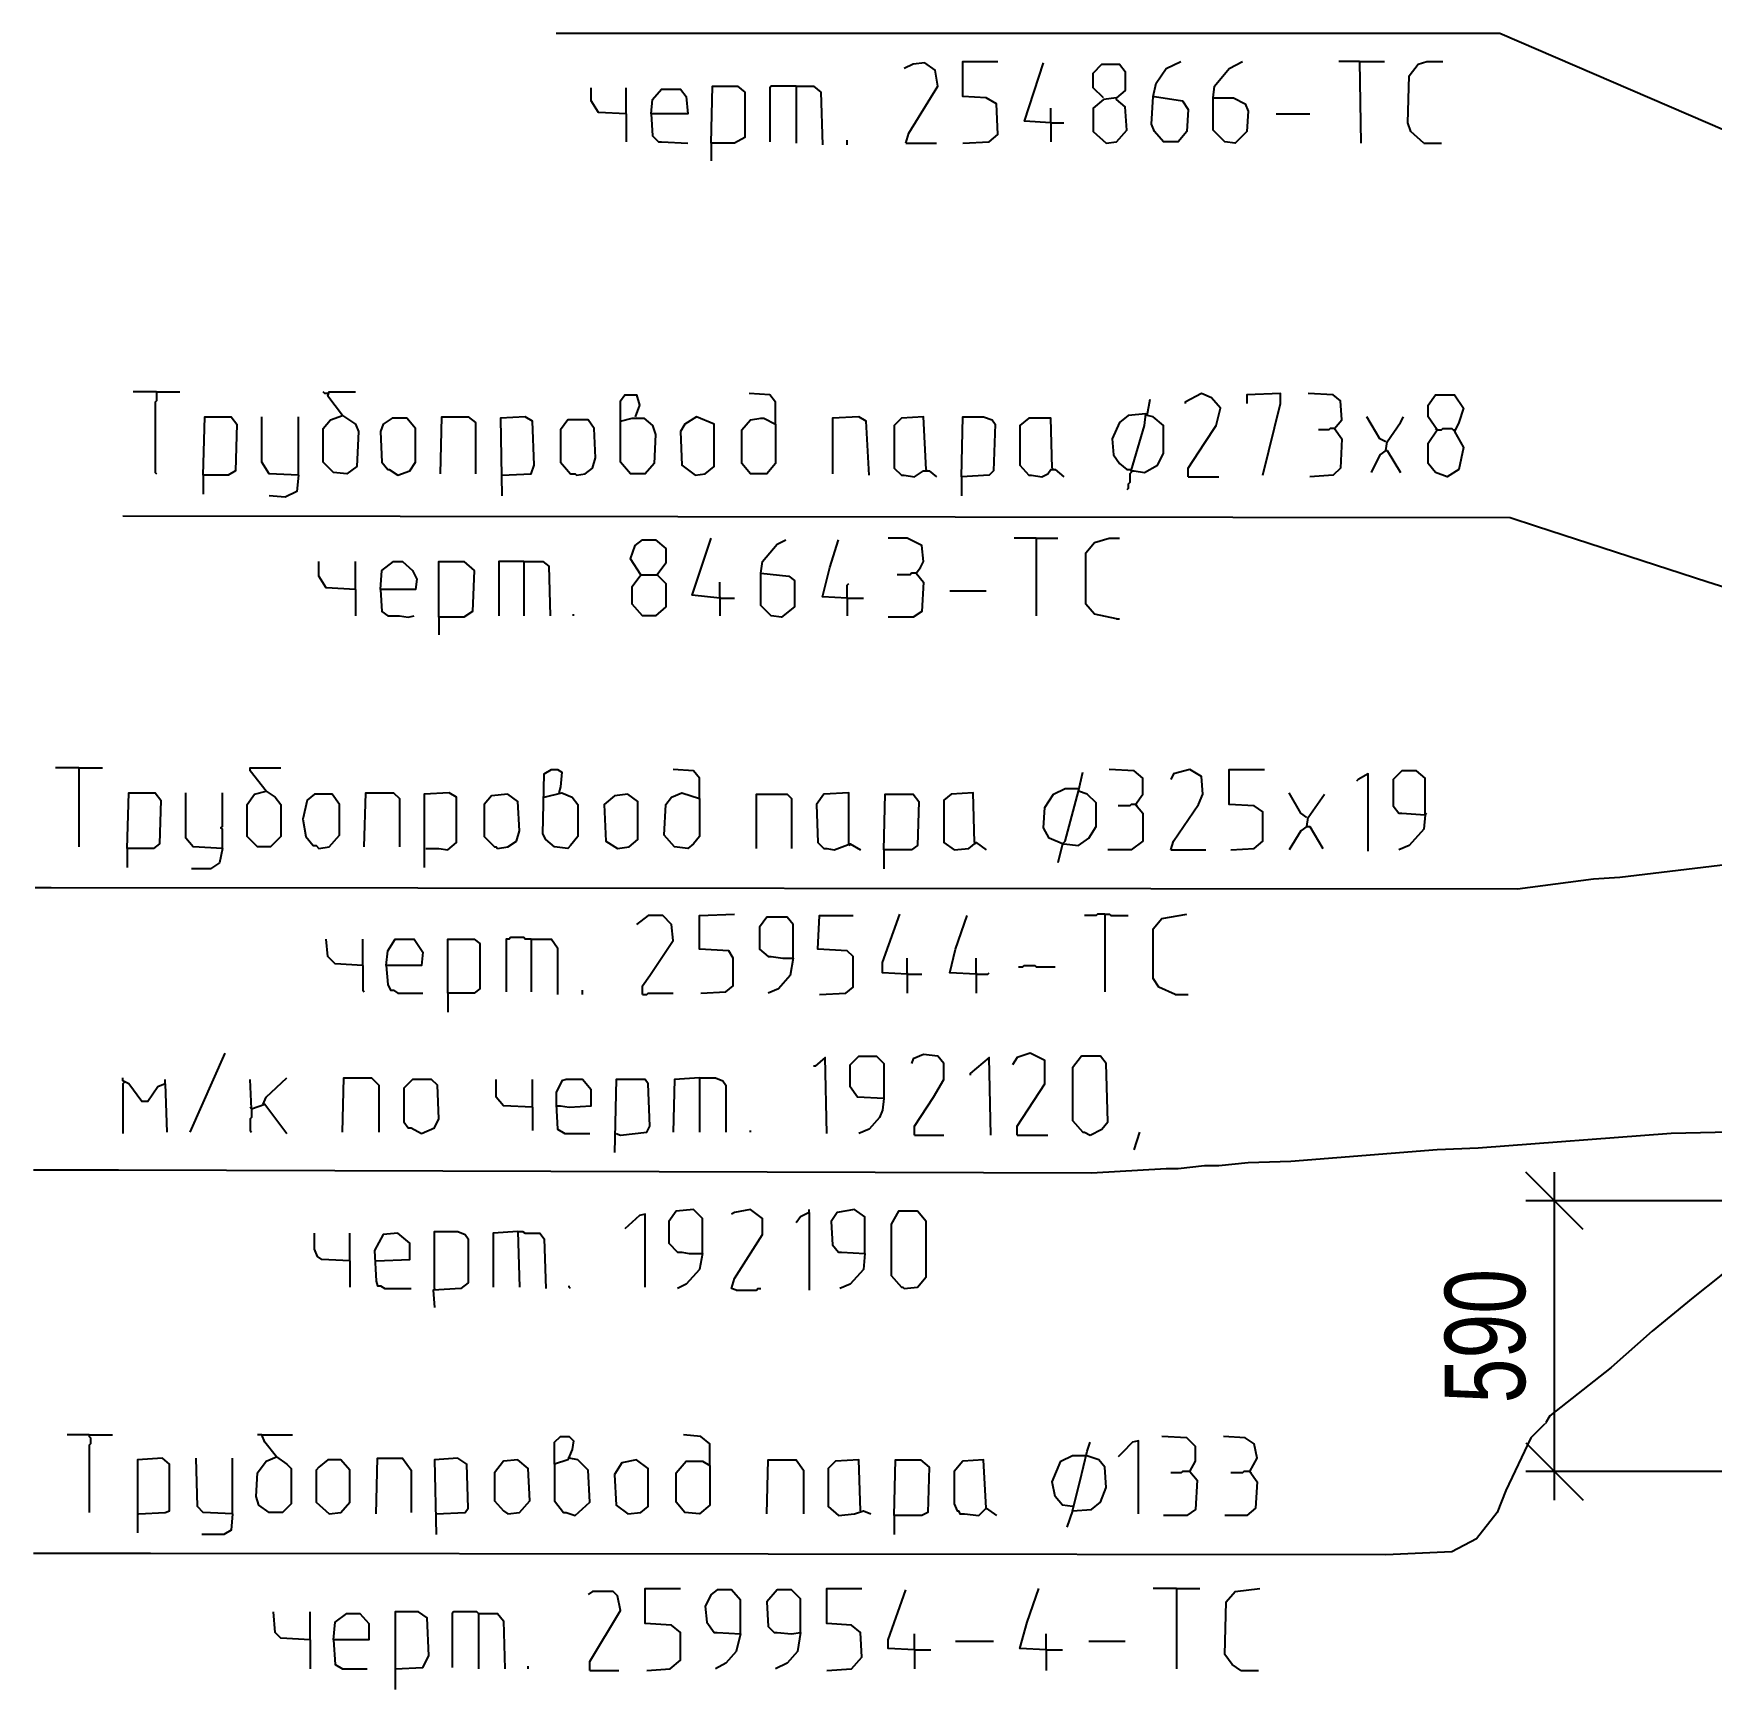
# Model space of a CAD drawing. Header units: inches. Extents: x -228863 to 215834, y 14270 to 189847.
# Drawn here: x 34607 to 38262, y 104132 to 107741 of the extents above; entities that cross this region are included whole.
import ezdxf

# ---------------------------------------------------------------- set-up
doc = ezdxf.new("R2010")
doc.units = ezdxf.units.IN
doc.header["$MEASUREMENT"] = 0
doc.layers.get('0').update_dxf_attribs({"linetype": 'CONTINUOUS', "lineweight": 20})
doc.layers.get('Defpoints').update_dxf_attribs({"linetype": 'CONTINUOUS'})
doc.layers.add('PFV', color=7, linetype='CONTINUOUS')
doc.layers.add('СПДС_РАЗМЕРЫ', color=7, linetype='CONTINUOUS', lineweight=25)
doc.styles.get("Standard").update_dxf_attribs({"font": 'txt', "width": 0.75})
doc.dimstyles.new('СПДС', dxfattribs={"dimtxt": 3.5, "dimasz": 2.5, "dimexe": 1.25, "dimexo": 0.65, "dimgap": 1.25, "dimtad": 1, "dimdec": 0, "dimtxsty": 'Standard', "dimblk": 'OBLIQUE', "dimblk1": 'OBLIQUE', "dimblk2": 'OBLIQUE', "dimcen": 2.5, "dimdle": 1.25, "dimclrt": 256, "dimadec": 0, "dimazin": 2, "dimtfac": 0.75, "dimtmove": 1, "dimatfit": 3, "dimfxl": 1, "dimtvp": 1, "dimtfill": 1, "dimtolj": 1, "dimarcsym": 1})

# ---------------------------------------------------------------- blocks, each defined once
blk = doc.blocks.new('_Oblique')
at = {"color": 0, "linetype": 'ByBlock', "lineweight": -2}
blk.add_line((-0.5, -0.5), (0.5, 0.5), dxfattribs=at)
blk = doc.blocks.new('*D207')
at = {"layer": 'Defpoints', "color": 0}
for p in [(37920.3, 105197.2), (38471.3, 105197.2), (39238.1, 104607.2)]:
    blk.add_point(p, dxfattribs=at)
at = {"layer": 'СПДС_РАЗМЕРЫ', "color": 0, "lineweight": -2}
for p, q in [((37920.3, 104544.7), (37920.3, 105259.7)), ((38438.8, 105197.2), (37857.8, 105197.2)), ((39205.6, 104607.2), (37857.8, 104607.2))]:
    blk.add_line(p, q, dxfattribs=at)
at = {"layer": 'СПДС_РАЗМЕРЫ', "color": 0, "lineweight": -2, "xscale": 125, "yscale": 125, "zscale": 125}
for p, rotation in [((37920.3, 105197.2), 90), ((37920.3, 104607.2), 270)]:
    blk.add_blockref('_Oblique', p, dxfattribs=dict(at, rotation=rotation))
at = {"layer": 'СПДС_РАЗМЕРЫ', "linetype": 'ByBlock', "ltscale": 50, "insert": (37770.3, 104902.2), "char_height": 175, "attachment_point": 5, "rotation": 90, "bg_fill": 3, "box_fill_scale": 1.25, "bg_fill_color": 256, "bg_fill_true_color": 13158600, "bg_fill_transparency": 0}
blk.add_mtext('\\A1;590', dxfattribs=at)

msp = doc.modelspace()

# ---------------------------------------------------------------- linework, layer by layer
at = {"layer": 'PFV', "color": 0}
for points in [[(39768.794, 106908.934, 0), (39743.289, 106912.124, 0), (38812.405, 107307.431, 0), (38496.798, 107441.326, 0), (37801.82, 107740.993, 0), (35745.586, 107740.993, 0)], [(36507.509, 107501.897, 0), (36513.885, 107524.212, 0), (36577.645, 107626.227, 0), (36571.27, 107661.293, 0), (36548.954, 107677.233, 0), (36523.449, 107674.048, 0), (36504.324, 107664.483, 0)], [(36631.84, 107501.897, 0), (36689.225, 107505.082, 0), (36708.35, 107521.022, 0), (36705.165, 107587.972, 0), (36682.85, 107600.722, 0), (36631.84, 107603.912, 0), (36631.84, 107680.423, 0), (36708.35, 107680.423, 0)], [(36823.116, 107546.527, 0), (36765.735, 107549.717, 0), (36807.176, 107677.233, 0)], [(37046.277, 107603.912, 0), (37052.652, 107632.603, 0), (37074.967, 107664.483, 0), (37106.847, 107680.423, 0)], [(37176.982, 107600.722, 0), (37180.168, 107626.227, 0), (37212.048, 107664.483, 0), (37240.742, 107680.423, 0)], [(37495.779, 107680.423, 0), (37451.144, 107680.423, 0)], [(37495.779, 107680.423, 0), (37549.974, 107680.423, 0)], [(37495.779, 107680.423, 0), (37498.964, 107501.897, 0)], [(37636.049, 107501.897, 0), (37607.355, 107527.397, 0), (37600.979, 107546.527, 0), (37604.169, 107648.543, 0), (37623.295, 107674.048, 0), (37642.424, 107680.423, 0), (37677.49, 107680.423, 0)], [(36937.886, 107600.722, 0), (36915.571, 107623.038, 0), (36915.571, 107654.918, 0), (36934.696, 107674.048, 0), (36972.952, 107674.048, 0), (36985.702, 107658.107, 0), (36985.702, 107616.662, 0), (36966.576, 107600.722, 0), (36937.886, 107597.533, 0), (36915.571, 107578.407, 0), (36915.571, 107527.397, 0), (36944.261, 107501.897, 0), (36966.576, 107505.082, 0), (36988.892, 107530.587, 0), (36985.702, 107581.593, 0), (36966.576, 107597.533, 0), (36966.576, 107600.722, 0)], [(35898.611, 107565.657, 0), (35838.036, 107568.842, 0), (35822.096, 107594.347, 0), (35822.096, 107623.038, 0)], [(35898.611, 107565.657, 0), (35898.611, 107623.038, 0)], [(35952.807, 107565.657, 0), (35955.992, 107597.533, 0), (35975.122, 107619.852, 0), (36016.562, 107619.852, 0), (36029.317, 107603.912, 0), (36032.502, 107565.657, 0), (35952.807, 107565.657, 0), (35955.992, 107517.837, 0), (35968.747, 107505.082, 0), (35975.122, 107505.082, 0), (36032.502, 107501.897, 0)], [(36083.512, 107501.897, 0), (36086.698, 107626.227, 0), (36140.893, 107626.227, 0), (36156.833, 107613.473, 0), (36156.833, 107514.647, 0), (36134.518, 107501.897, 0), (36083.512, 107501.897, 0), (36083.512, 107463.642, 0)], [(36268.413, 107626.227, 0), (36214.218, 107626.227, 0), (36211.028, 107623.038, 0), (36211.028, 107505.082, 0)], [(36268.413, 107626.227, 0), (36306.668, 107626.227, 0), (36322.608, 107613.473, 0), (36325.798, 107498.707, 0)], [(36268.413, 107626.227, 0), (36268.413, 107501.897, 0)], [(37046.277, 107603.912, 0), (37049.462, 107603.912, 0), (37110.032, 107594.347, 0), (37122.787, 107575.217, 0), (37119.597, 107527.397, 0), (37100.472, 107505.082, 0), (37068.592, 107505.082, 0), (37049.462, 107527.397, 0), (37043.087, 107543.337, 0), (37046.277, 107603.912, 0)], [(36823.116, 107546.527, 0), (36823.116, 107578.407, 0)], [(37176.982, 107600.722, 0), (37221.613, 107600.722, 0), (37247.118, 107587.972, 0), (37253.493, 107572.032, 0), (37250.303, 107527.397, 0), (37224.802, 107501.897, 0), (37202.487, 107505.082, 0), (37176.982, 107530.587, 0), (37176.982, 107600.722, 0)], [(35898.611, 107565.657, 0), (35898.611, 107505.082, 0)], [(36823.116, 107546.527, 0), (36851.811, 107546.527, 0)], [(36823.116, 107546.527, 0), (36823.116, 107505.082, 0)], [(37314.063, 107565.657, 0), (37387.388, 107565.657, 0)], [(36379.993, 107498.707, 0), (36379.993, 107508.272, 0)], [(36507.509, 107501.897, 0), (36574.455, 107501.897, 0)], [(37636.049, 107501.897, 0), (37674.305, 107501.897, 0)], [(34875.277, 106959.944, 0), (34824.267, 106959.944, 0)], [(34875.277, 106959.944, 0), (34875.277, 106940.814, 0), (34872.087, 106937.625, 0), (34872.087, 106784.604, 0), (34875.277, 106781.418, 0)], [(34875.277, 106959.944, 0), (34926.282, 106959.944, 0)], [(35280.144, 106908.934, 0), (35308.839, 106889.809, 0), (35315.214, 106873.869, 0), (35312.024, 106797.358, 0), (35289.709, 106781.418, 0), (35261.018, 106784.604, 0), (35238.703, 106806.919, 0), (35238.703, 106880.244, 0), (35254.643, 106899.369, 0), (35280.144, 106908.934, 0), (35248.264, 106950.379, 0), (35251.454, 106959.944, 0), (35308.839, 106959.944, 0)], [(35248.264, 106956.754, 0), (35241.889, 106956.754, 0), (35238.703, 106959.944, 0)], [(35885.857, 106896.184, 0), (35911.362, 106902.559, 0), (35936.867, 106902.559, 0), (35955.992, 106886.619, 0), (35962.367, 106867.494, 0), (35959.182, 106803.734, 0), (35940.052, 106781.418, 0), (35908.172, 106781.418, 0), (35885.857, 106806.919, 0), (35885.857, 106940.814, 0), (35895.422, 106953.565, 0), (35920.926, 106953.565, 0), (35927.302, 106931.25, 0), (35917.737, 106905.749, 0)], [(36223.783, 106889.809, 0), (36223.783, 106937.625, 0), (36211.028, 106953.565, 0), (36166.398, 106956.754, 0)], [(37122.787, 106775.039, 0), (37122.787, 106794.169, 0), (37157.852, 106848.364, 0), (37183.357, 106886.619, 0), (37192.922, 106924.874, 0), (37173.793, 106947.19, 0), (37151.477, 106956.754, 0), (37116.412, 106937.625, 0), (37116.412, 106934.439, 0)], [(37285.373, 106778.229, 0), (37323.628, 106934.439, 0), (37323.628, 106956.754, 0), (37250.303, 106953.565, 0), (37250.303, 106934.439, 0)], [(37441.583, 106880.244, 0), (37457.523, 106899.369, 0), (37454.334, 106940.814, 0), (37438.394, 106953.565, 0), (37384.198, 106956.754, 0)], [(37664.74, 106877.054, 0), (37645.61, 106905.749, 0), (37645.61, 106931.25, 0), (37661.55, 106953.565, 0), (37702.995, 106953.565, 0), (37722.125, 106924.874, 0), (37712.56, 106892.994, 0), (37702.995, 106873.869, 0), (37722.125, 106838.799, 0), (37712.56, 106790.979, 0), (37687.055, 106775.039, 0), (37661.55, 106784.604, 0), (37645.61, 106803.734, 0), (37645.61, 106848.364, 0), (37664.74, 106877.054, 0), (37661.55, 106880.244, 0)], [(36998.456, 106787.794, 0), (37027.147, 106886.619, 0), (37030.337, 106912.124, 0), (36992.081, 106908.934, 0), (36972.952, 106892.994, 0), (36957.011, 106857.929, 0), (36960.201, 106822.859, 0), (36972.952, 106803.734, 0), (36988.892, 106790.979, 0), (36995.267, 106790.979, 0), (37001.642, 106787.794, 0)], [(36998.456, 106787.794, 0), (37004.832, 106787.794, 0), (37027.147, 106784.604, 0), (37055.837, 106800.544, 0), (37068.592, 106826.049, 0), (37068.592, 106886.619, 0), (37046.277, 106905.749, 0), (37033.522, 106908.934, 0), (37039.897, 106944.004, 0)], [(34977.288, 106778.229, 0), (34980.477, 106905.749, 0), (35037.862, 106905.749, 0), (35050.613, 106889.809, 0), (35047.423, 106787.794, 0), (35031.483, 106778.229, 0), (34977.288, 106778.229, 0), (34977.288, 106736.784, 0)], [(35184.508, 106778.229, 0), (35120.748, 106781.418, 0), (35104.808, 106806.919, 0), (35104.808, 106905.749, 0)], [(35184.508, 106778.229, 0), (35184.508, 106905.749, 0)], [(35401.289, 106778.229, 0), (35426.79, 106787.794, 0), (35439.544, 106806.919, 0), (35439.544, 106880.244, 0), (35420.414, 106902.559, 0), (35388.534, 106902.559, 0), (35369.409, 106889.809, 0), (35363.034, 106873.869, 0), (35366.219, 106806.919, 0), (35378.974, 106790.979, 0), (35382.159, 106790.979, 0), (35401.289, 106778.229, 0)], [(35493.74, 106781.418, 0), (35496.925, 106905.749, 0), (35554.31, 106905.749, 0), (35570.25, 106892.994, 0), (35570.25, 106781.418, 0)], [(35627.635, 106778.229, 0), (35691.391, 106781.418, 0), (35697.77, 106800.544, 0), (35694.581, 106896.184, 0), (35678.64, 106905.749, 0), (35624.445, 106902.559, 0), (35627.635, 106733.598, 0)], [(35790.221, 106778.229, 0), (35809.346, 106781.418, 0), (35825.286, 106794.169, 0), (35831.661, 106816.484, 0), (35828.476, 106880.244, 0), (35815.721, 106899.369, 0), (35771.091, 106899.369, 0), (35755.151, 106877.054, 0), (35755.151, 106806.919, 0), (35777.466, 106781.418, 0), (35787.031, 106781.418, 0), (35790.221, 106778.229, 0)], [(36048.442, 106778.229, 0), (36070.758, 106781.418, 0), (36089.887, 106797.358, 0), (36089.887, 106889.809, 0), (36051.632, 106905.749, 0), (36026.127, 106889.809, 0), (36016.562, 106873.869, 0), (36019.752, 106800.544, 0), (36048.442, 106778.229, 0)], [(36223.783, 106889.809, 0), (36223.783, 106803.734, 0), (36204.653, 106781.418, 0), (36169.588, 106781.418, 0), (36150.458, 106803.734, 0), (36150.458, 106877.054, 0), (36169.588, 106899.369, 0), (36191.903, 106902.559, 0), (36198.278, 106902.559, 0), (36223.783, 106889.809, 0)], [(36427.809, 106778.229, 0), (36421.434, 106896.184, 0), (36405.494, 106905.749, 0), (36348.113, 106902.559, 0), (36348.113, 106781.418, 0)], [(36552.14, 106790.979, 0), (36545.765, 106905.749, 0), (36497.944, 106902.559, 0), (36482.004, 106886.619, 0), (36482.004, 106794.169, 0), (36497.944, 106778.229, 0), (36504.324, 106778.229, 0), (36526.639, 106775.039, 0), (36545.765, 106787.794, 0), (36558.519, 106787.794, 0), (36574.455, 106775.039, 0)], [(36628.655, 106775.039, 0), (36631.84, 106905.749, 0), (36676.47, 106905.749, 0), (36695.6, 106899.369, 0), (36701.975, 106889.809, 0), (36698.785, 106787.794, 0), (36689.225, 106778.229, 0), (36628.655, 106775.039, 0), (36628.655, 106733.598, 0)], [(36826.306, 106794.169, 0), (36823.116, 106902.559, 0), (36775.3, 106902.559, 0), (36756.171, 106886.619, 0), (36756.171, 106800.544, 0), (36775.3, 106778.229, 0), (36781.675, 106778.229, 0), (36803.991, 106775.039, 0), (36816.741, 106781.418, 0), (36823.116, 106790.979, 0), (36832.681, 106790.979, 0), (36851.811, 106775.039, 0)], [(37441.583, 106880.244, 0), (37457.523, 106857.929, 0), (37454.334, 106794.169, 0), (37438.394, 106778.229, 0), (37387.388, 106775.039, 0)], [(37441.583, 106880.244, 0), (37432.019, 106880.244, 0), (37428.829, 106877.054, 0), (37406.514, 106877.054, 0)], [(37553.159, 106851.554, 0), (37540.409, 106857.929, 0), (37511.719, 106905.749, 0)], [(37553.159, 106832.424, 0), (37556.349, 106851.554, 0), (37585.039, 106892.994, 0), (37591.415, 106905.749, 0)], [(37664.74, 106877.054, 0), (37674.305, 106877.054, 0), (37677.49, 106880.244, 0), (37696.62, 106880.244, 0), (37699.805, 106877.054, 0), (37702.995, 106877.054, 0)], [(37553.159, 106832.424, 0), (37540.409, 106822.859, 0), (37521.279, 106784.604, 0)], [(37553.159, 106832.424, 0), (37556.349, 106832.424, 0), (37585.039, 106784.604, 0)], [(35184.508, 106778.229, 0), (35181.318, 106743.163, 0), (35155.813, 106730.409, 0), (35120.748, 106733.598, 0)], [(36552.14, 106790.979, 0), (36552.14, 106787.794, 0)], [(36826.306, 106794.169, 0), (36829.496, 106790.979, 0)], [(36998.456, 106787.794, 0), (36998.456, 106784.604, 0), (36995.267, 106781.418, 0), (36995.267, 106762.289, 0), (36992.081, 106759.103, 0), (36992.081, 106749.538, 0), (36988.892, 106746.349, 0)], [(37122.787, 106775.039, 0), (37189.733, 106775.039, 0)], [(39539.258, 106137.45, 0), (39516.943, 106140.636, 0), (39462.748, 106159.766, 0), (39344.793, 106198.021, 0), (38939.925, 106328.727, 0), (38649.819, 106421.177, 0), (38254.512, 106545.508, 0), (37881.521, 106666.648, 0), (37824.136, 106685.778, 0), (34801.951, 106688.968, 0)], [(35930.491, 106561.448, 0), (35908.172, 106596.513, 0), (35917.737, 106625.208, 0), (35933.677, 106637.958, 0), (35962.367, 106637.958, 0), (35984.687, 106618.833, 0), (35984.687, 106586.953, 0), (35965.557, 106561.448, 0), (35984.687, 106542.318, 0), (35984.687, 106491.312, 0), (35962.367, 106472.183, 0), (35933.677, 106472.183, 0), (35911.362, 106497.687, 0), (35911.362, 106535.943, 0), (35930.491, 106561.448, 0), (35965.557, 106561.448, 0)], [(36102.638, 106510.442, 0), (36042.067, 106516.817, 0), (36083.512, 106641.148, 0)], [(36191.903, 106564.637, 0), (36195.088, 106590.138, 0), (36226.968, 106628.393, 0), (36246.098, 106637.958, 0)], [(36379.993, 106510.442, 0), (36325.798, 106513.628, 0), (36341.734, 106577.388, 0), (36360.864, 106637.958, 0)], [(36529.825, 106564.637, 0), (36539.389, 106577.388, 0), (36545.765, 106590.138, 0), (36542.579, 106625.208, 0), (36510.699, 106641.148, 0), (36469.254, 106641.148, 0)], [(36791.24, 106641.148, 0), (36743.42, 106641.148, 0)], [(36791.24, 106641.148, 0), (36839.056, 106641.148, 0)], [(36791.24, 106641.148, 0), (36791.24, 106472.183, 0)], [(36966.576, 106465.807, 0), (36918.756, 106475.372, 0), (36899.631, 106497.687, 0), (36899.631, 106609.268, 0), (36918.756, 106631.583, 0), (36950.636, 106641.148, 0), (36972.952, 106641.148, 0)], [(35308.839, 106529.568, 0), (35245.078, 106532.757, 0), (35229.138, 106558.258, 0), (35229.138, 106590.138, 0)], [(35308.839, 106529.568, 0), (35308.839, 106590.138, 0)], [(35363.034, 106529.568, 0), (35366.219, 106571.013, 0), (35391.724, 106590.138, 0), (35410.854, 106590.138, 0), (35433.169, 106571.013, 0), (35442.73, 106551.883, 0), (35439.544, 106529.568, 0), (35363.034, 106529.568, 0), (35366.219, 106481.747, 0), (35378.974, 106472.183, 0), (35404.474, 106472.183, 0), (35423.604, 106468.997, 0), (35436.355, 106472.183, 0)], [(35490.55, 106468.997, 0), (35490.55, 106590.138, 0), (35544.745, 106590.138, 0), (35567.06, 106571.013, 0), (35563.875, 106481.747, 0), (35544.745, 106468.997, 0), (35490.55, 106468.997, 0), (35490.55, 106430.742, 0)], [(35675.451, 106590.138, 0), (35621.255, 106590.138, 0), (35621.255, 106472.183, 0)], [(35675.451, 106590.138, 0), (35716.896, 106590.138, 0), (35729.646, 106580.577, 0), (35732.836, 106472.183, 0)], [(35675.451, 106590.138, 0), (35675.451, 106472.183, 0)], [(35965.557, 106561.448, 0), (35968.747, 106561.448, 0)], [(36102.638, 106510.442, 0), (36102.638, 106545.508, 0)], [(36191.903, 106564.637, 0), (36252.473, 106558.258, 0), (36265.223, 106548.697, 0), (36265.223, 106491.312, 0), (36236.533, 106468.997, 0), (36214.218, 106472.183, 0), (36191.903, 106494.502, 0), (36191.903, 106564.637, 0)], [(36529.825, 106564.637, 0), (36545.765, 106545.508, 0), (36542.579, 106481.747, 0), (36523.449, 106468.997, 0), (36469.254, 106468.997, 0)], [(36529.825, 106564.637, 0), (36520.26, 106564.637, 0), (36517.074, 106561.448, 0), (36488.384, 106561.448, 0)], [(35308.839, 106529.568, 0), (35308.839, 106472.183, 0)], [(36102.638, 106513.628, 0), (36102.638, 106510.442, 0)], [(36102.638, 106510.442, 0), (36134.518, 106510.442, 0)], [(36102.638, 106510.442, 0), (36102.638, 106472.183, 0)], [(36379.993, 106510.442, 0), (36379.993, 106539.132, 0), (36383.179, 106542.318, 0)], [(36379.993, 106510.442, 0), (36415.059, 106510.442, 0)], [(36379.993, 106510.442, 0), (36379.993, 106472.183, 0)], [(36603.15, 106526.382, 0), (36682.85, 106526.382, 0)], [(35783.841, 106472.183, 0), (35783.841, 106475.372, 0)], [(36966.576, 106465.807, 0), (36972.952, 106465.807, 0)], [(34706.311, 106140.636, 0), (34655.306, 106140.636, 0)], [(34706.311, 106140.636, 0), (34757.321, 106140.636, 0)], [(34706.311, 106140.636, 0), (34706.311, 105968.485, 0)], [(35114.373, 106089.63, 0), (35133.498, 106076.876, 0), (35146.253, 106060.94, 0), (35146.253, 105990.805, 0), (35123.933, 105968.485, 0), (35095.243, 105968.485, 0), (35072.928, 105990.805, 0), (35072.928, 106060.94, 0), (35088.868, 106083.255, 0), (35114.373, 106089.63, 0), (35079.303, 106134.261, 0), (35079.303, 106140.636, 0), (35146.253, 106140.636, 0)], [(35720.085, 106076.876, 0), (35758.341, 106086.441, 0), (35780.656, 106076.876, 0), (35793.406, 106060.94, 0), (35793.406, 105990.805, 0), (35777.466, 105971.675, 0), (35771.091, 105965.3, 0), (35742.401, 105968.485, 0), (35723.271, 105984.425, 0), (35716.896, 105997.18, 0), (35720.085, 106127.886, 0), (35736.026, 106137.45, 0), (35748.776, 106137.45, 0), (35758.341, 106131.071, 0), (35755.151, 106099.195, 0), (35751.966, 106086.441, 0)], [(36058.007, 106073.69, 0), (36058.007, 105990.805, 0), (36045.257, 105974.865, 0), (36032.502, 105965.3, 0), (36003.812, 105968.485, 0), (35981.497, 105993.99, 0), (35984.687, 106060.94, 0), (35997.437, 106076.876, 0), (36019.752, 106086.441, 0), (36058.007, 106073.69, 0), (36058.007, 106118.321, 0), (36045.257, 106134.261, 0), (36000.622, 106137.45, 0)], [(36848.621, 105974.865, 0), (36851.811, 105974.865, 0), (36883.691, 105971.675, 0), (36906.006, 105987.615, 0), (36921.946, 106013.12, 0), (36921.946, 106064.125, 0), (36902.816, 106083.255, 0), (36883.691, 106089.63, 0), (36893.251, 106131.071, 0)], [(37008.021, 106060.94, 0), (37023.961, 106083.255, 0), (37023.961, 106118.321, 0), (37004.832, 106134.261, 0), (36950.636, 106137.45, 0)], [(37084.532, 105962.11, 0), (37090.907, 105981.24, 0), (37145.102, 106060.94, 0), (37154.667, 106083.255, 0), (37151.477, 106121.51, 0), (37125.972, 106137.45, 0), (37090.907, 106127.886, 0), (37084.532, 106115.135, 0)], [(37215.238, 105962.11, 0), (37266.243, 105965.3, 0), (37285.373, 105981.24, 0), (37285.373, 106045, 0), (37266.243, 106057.75, 0), (37212.048, 106060.94, 0), (37212.048, 106137.45, 0), (37288.558, 106137.45, 0)], [(37514.904, 105958.925, 0), (37514.904, 106127.886, 0), (37492.589, 106115.135, 0), (37489.404, 106111.946, 0)], [(37639.235, 106038.62, 0), (37639.235, 106118.321, 0), (37620.109, 106134.261, 0), (37588.229, 106134.261, 0), (37569.099, 106115.135, 0), (37569.099, 106057.75, 0), (37581.854, 106041.81, 0), (37588.229, 106041.81, 0), (37639.235, 106038.62, 0), (37642.424, 106041.81, 0)], [(34811.516, 105965.3, 0), (34814.702, 106086.441, 0), (34872.087, 106086.441, 0), (34884.837, 106070.501, 0), (34881.652, 105974.865, 0), (34868.897, 105965.3, 0), (34811.516, 105965.3, 0), (34811.516, 105923.855, 0)], [(35018.733, 105965.3, 0), (34954.972, 105968.485, 0), (34939.032, 105987.615, 0), (34939.032, 106086.441, 0)], [(35018.733, 105965.3, 0), (35018.733, 106006.74, 0), (35015.543, 106009.93, 0), (35018.733, 106013.12, 0), (35018.733, 106086.441, 0)], [(35229.138, 105965.3, 0), (35251.454, 105968.485, 0), (35273.769, 105993.99, 0), (35273.769, 106060.94, 0), (35257.829, 106083.255, 0), (35219.573, 106083.255, 0), (35203.633, 106070.501, 0), (35194.069, 106029.06, 0), (35200.448, 105990.805, 0), (35216.388, 105971.675, 0), (35222.763, 105971.675, 0), (35229.138, 105965.3, 0)], [(35327.964, 105968.485, 0), (35331.154, 106086.441, 0), (35391.724, 106086.441, 0), (35404.474, 106073.69, 0), (35404.474, 105968.485, 0)], [(35461.859, 105965.3, 0), (35490.55, 105965.3, 0), (35509.68, 105962.11, 0), (35528.805, 105978.05, 0), (35528.805, 106076.876, 0), (35512.865, 106086.441, 0), (35458.67, 106083.255, 0), (35458.67, 105923.855, 0)], [(35618.07, 105965.3, 0), (35640.385, 105968.485, 0), (35659.511, 105981.24, 0), (35665.89, 106003.555, 0), (35662.7, 106067.315, 0), (35640.385, 106083.255, 0), (35605.315, 106080.065, 0), (35589.375, 106060.94, 0), (35589.375, 105990.805, 0), (35611.695, 105968.485, 0), (35614.88, 105968.485, 0), (35618.07, 105965.3, 0)], [(35879.481, 105965.3, 0), (35904.986, 105968.485, 0), (35924.112, 105984.425, 0), (35924.112, 106067.315, 0), (35901.797, 106083.255, 0), (35873.106, 106080.065, 0), (35850.791, 106060.94, 0), (35853.977, 105981.24, 0), (35879.481, 105965.3, 0)], [(36182.338, 105965.3, 0), (36182.338, 106083.255, 0), (36249.283, 106083.255, 0), (36258.848, 106073.69, 0), (36258.848, 105965.3, 0)], [(36383.179, 105974.865, 0), (36383.179, 106086.441, 0), (36328.984, 106083.255, 0), (36313.044, 106060.94, 0), (36316.233, 105978.05, 0), (36328.984, 105965.3, 0), (36335.359, 105965.3, 0), (36351.299, 105962.11, 0), (36386.369, 105974.865, 0), (36408.684, 105962.11, 0)], [(36459.689, 105962.11, 0), (36462.879, 106083.255, 0), (36523.449, 106083.255, 0), (36536.2, 106067.315, 0), (36533.014, 105971.675, 0), (36520.26, 105962.11, 0), (36459.689, 105962.11, 0), (36459.689, 105920.669, 0)], [(36657.345, 105978.05, 0), (36654.155, 106086.441, 0), (36606.335, 106083.255, 0), (36590.395, 106070.501, 0), (36590.395, 105978.05, 0), (36612.715, 105962.11, 0), (36644.59, 105965.3, 0), (36660.53, 105978.05, 0), (36682.85, 105962.11, 0)], [(36848.621, 105974.865, 0), (36819.931, 105987.615, 0), (36807.176, 106009.93, 0), (36810.366, 106054.561, 0), (36829.496, 106083.255, 0), (36854.996, 106096.005, 0), (36883.691, 106096.005, 0)], [(36848.621, 105974.865, 0), (36854.996, 105981.24, 0), (36883.691, 106089.63, 0)], [(37381.013, 106032.245, 0), (37368.258, 106041.81, 0), (37342.753, 106086.441, 0)], [(37381.013, 106013.12, 0), (37384.198, 106032.245, 0), (37419.268, 106083.255, 0)], [(37008.021, 106060.94, 0), (37023.961, 106041.81, 0), (37023.961, 105981.24, 0), (36998.456, 105962.11, 0), (36947.447, 105962.11, 0)], [(37008.021, 106060.94, 0), (36998.456, 106060.94, 0), (36995.267, 106057.75, 0), (36969.766, 106057.75, 0)], [(37008.021, 106060.94, 0), (37011.207, 106057.75, 0)], [(37639.235, 106038.62, 0), (37636.049, 106006.74, 0), (37604.169, 105971.675, 0), (37581.854, 105962.11, 0)], [(37381.013, 106013.12, 0), (37368.258, 106003.555, 0), (37342.753, 105962.11, 0)], [(37381.013, 106013.12, 0), (37387.388, 106013.12, 0), (37416.079, 105965.3, 0)], [(38589.249, 105965.3, 0), (38063.236, 105901.54, 0), (38005.851, 105898.35, 0), (37840.076, 105876.035, 0), (34645.741, 105879.224, 0), (34610.675, 105879.224, 0)], [(35018.733, 105965.3, 0), (35012.357, 105933.42, 0), (34993.228, 105920.669, 0), (34951.787, 105920.669, 0)], [(36383.179, 105974.865, 0), (36386.369, 105971.675, 0)], [(36657.345, 105978.05, 0), (36660.53, 105974.865, 0)], [(36848.621, 105974.865, 0), (36839.056, 105933.42, 0)], [(36851.811, 105974.865, 0), (36848.621, 105974.865, 0)], [(37084.532, 105962.11, 0), (37161.042, 105962.11, 0)], [(35933.677, 105646.503, 0), (35933.677, 105665.629, 0), (35949.617, 105687.948, 0), (36000.622, 105764.459, 0), (35997.437, 105799.524, 0), (35978.307, 105818.654, 0), (35946.427, 105818.654, 0), (35920.926, 105799.524, 0)], [(36061.197, 105649.693, 0), (36115.392, 105652.879, 0), (36131.332, 105665.629, 0), (36131.332, 105726.204, 0), (36121.767, 105742.144, 0), (36058.007, 105745.329, 0), (36058.007, 105818.654, 0), (36134.518, 105821.839, 0)], [(36262.038, 105726.204, 0), (36262.038, 105799.524, 0), (36249.283, 105815.464, 0), (36204.653, 105815.464, 0), (36188.713, 105793.149, 0), (36188.713, 105745.329, 0), (36207.843, 105729.389, 0), (36214.218, 105729.389, 0), (36239.723, 105726.204, 0), (36262.038, 105726.204, 0), (36255.663, 105687.948, 0), (36230.158, 105659.254, 0), (36207.843, 105649.693, 0)], [(36319.419, 105646.503, 0), (36376.804, 105649.693, 0), (36392.744, 105662.443, 0), (36392.744, 105729.389, 0), (36379.993, 105742.144, 0), (36316.233, 105745.329, 0), (36319.419, 105818.654, 0), (36392.744, 105818.654, 0)], [(36510.699, 105691.134, 0), (36456.504, 105694.324, 0), (36456.504, 105716.639, 0), (36494.759, 105821.839, 0)], [(36660.53, 105691.134, 0), (36603.15, 105694.324, 0), (36615.9, 105745.329, 0), (36641.405, 105818.654, 0)], [(36941.071, 105821.839, 0), (36925.131, 105821.839, 0), (36921.946, 105818.654, 0), (36896.441, 105818.654, 0)], [(36941.071, 105821.839, 0), (36950.636, 105821.839, 0), (36953.826, 105818.654, 0), (36992.081, 105818.654, 0)], [(36941.071, 105821.839, 0), (36941.071, 105652.879, 0)], [(37094.097, 105646.503, 0), (37059.027, 105662.443, 0), (37046.277, 105681.569, 0), (37046.277, 105789.959, 0), (37065.402, 105812.279, 0), (37119.597, 105821.839, 0)], [(35324.779, 105710.264, 0), (35264.204, 105713.449, 0), (35248.264, 105729.389, 0), (35245.078, 105767.644, 0)], [(35324.779, 105710.264, 0), (35324.779, 105767.644, 0)], [(35375.784, 105710.264, 0), (35378.974, 105742.144, 0), (35394.914, 105767.644, 0), (35436.355, 105767.644, 0), (35455.484, 105738.954, 0), (35452.295, 105710.264, 0), (35375.784, 105710.264, 0), (35378.974, 105668.819, 0), (35385.349, 105656.068, 0), (35391.724, 105656.068, 0), (35401.289, 105649.693, 0), (35455.484, 105649.693, 0)], [(35509.68, 105649.693, 0), (35509.68, 105767.644, 0), (35567.06, 105767.644, 0), (35579.815, 105758.084, 0), (35579.815, 105659.254, 0), (35567.06, 105649.693, 0), (35509.68, 105649.693, 0), (35509.68, 105608.248, 0)], [(35691.391, 105767.644, 0), (35678.64, 105767.644, 0), (35675.451, 105770.834, 0), (35646.76, 105770.834, 0), (35643.575, 105767.644, 0), (35637.196, 105767.644, 0), (35637.196, 105652.879, 0)], [(35691.391, 105767.644, 0), (35736.026, 105767.644, 0), (35748.776, 105748.519, 0), (35748.776, 105646.503, 0)], [(35691.391, 105767.644, 0), (35691.391, 105652.879, 0)], [(35324.779, 105710.264, 0), (35324.779, 105656.068, 0), (35327.964, 105652.879, 0)], [(36510.699, 105691.134, 0), (36510.699, 105726.204, 0)], [(36660.53, 105691.134, 0), (36660.53, 105726.204, 0)], [(36752.981, 105707.074, 0), (36762.546, 105707.074, 0), (36765.735, 105710.264, 0), (36788.051, 105710.264, 0), (36791.24, 105707.074, 0), (36832.681, 105707.074, 0)], [(36510.699, 105694.324, 0), (36510.699, 105691.134, 0)], [(36510.699, 105691.134, 0), (36542.579, 105691.134, 0)], [(36510.699, 105691.134, 0), (36510.699, 105649.693, 0)], [(36660.53, 105691.134, 0), (36686.035, 105691.134, 0), (36689.225, 105694.324, 0)], [(36660.53, 105694.324, 0), (36660.53, 105691.134, 0)], [(36660.53, 105691.134, 0), (36660.53, 105649.693, 0)], [(35802.971, 105646.503, 0), (35802.971, 105656.068, 0)], [(35933.677, 105646.503, 0), (35943.242, 105646.503, 0), (35946.427, 105649.693, 0), (36000.622, 105649.693, 0)], [(37094.097, 105646.503, 0), (37122.787, 105646.503, 0)], [(34948.597, 105346.837, 0), (35025.108, 105518.983, 0)], [(36335.359, 105343.647, 0), (36332.173, 105509.423, 0), (36309.858, 105490.293, 0), (36306.668, 105490.293, 0)], [(36459.689, 105420.157, 0), (36402.309, 105423.347, 0), (36386.369, 105445.662, 0), (36386.369, 105493.483, 0), (36405.494, 105512.608, 0), (36443.749, 105512.608, 0), (36459.689, 105496.668, 0), (36459.689, 105420.157, 0)], [(36526.639, 105340.457, 0), (36526.639, 105359.587, 0), (36568.08, 105423.347, 0), (36590.395, 105461.602, 0), (36590.395, 105496.668, 0), (36577.645, 105512.608, 0), (36545.765, 105515.798, 0), (36523.449, 105506.233, 0), (36520.26, 105496.668, 0)], [(36692.41, 105340.457, 0), (36689.225, 105509.423, 0), (36647.78, 105474.353, 0), (36647.78, 105471.167, 0)], [(36749.795, 105340.457, 0), (36749.795, 105359.587, 0), (36810.366, 105452.038, 0), (36810.366, 105503.043, 0), (36778.486, 105518.983, 0), (36749.795, 105509.423, 0), (36740.23, 105493.483, 0)], [(36909.191, 105340.457, 0), (36934.696, 105353.212, 0), (36947.447, 105369.152, 0), (36944.261, 105496.668, 0), (36931.507, 105512.608, 0), (36890.066, 105512.608, 0), (36870.936, 105487.103, 0), (36870.936, 105372.337, 0), (36893.251, 105346.837, 0), (36896.441, 105346.837, 0), (36909.191, 105340.457, 0)], [(34894.402, 105452.038, 0), (34878.462, 105445.662, 0), (34856.147, 105413.782, 0), (34843.396, 105413.782, 0), (34814.702, 105452.038, 0), (34801.951, 105458.413, 0), (34801.951, 105464.788, 0)], [(34805.141, 105455.227, 0), (34801.951, 105452.038, 0), (34801.951, 105343.647, 0)], [(34894.402, 105452.038, 0), (34894.402, 105461.602, 0)], [(34894.402, 105452.038, 0), (34897.592, 105346.837, 0)], [(35082.493, 105397.842, 0), (35079.303, 105461.602, 0)], [(35107.998, 105407.407, 0), (35114.373, 105423.347, 0), (35159.003, 105464.788, 0)], [(35280.144, 105346.837, 0), (35283.334, 105464.788, 0), (35343.904, 105464.788, 0), (35359.844, 105448.848, 0), (35359.844, 105346.837, 0)], [(35452.295, 105343.647, 0), (35480.985, 105356.397, 0), (35490.55, 105375.527, 0), (35487.364, 105448.848, 0), (35474.61, 105461.602, 0), (35433.169, 105461.602, 0), (35414.039, 105442.473, 0), (35414.039, 105369.152, 0), (35423.604, 105356.397, 0), (35429.979, 105356.397, 0), (35452.295, 105343.647, 0)], [(35694.581, 105401.032, 0), (35630.82, 105404.217, 0), (35614.88, 105423.347, 0), (35614.88, 105461.602, 0)], [(35694.581, 105401.032, 0), (35694.581, 105461.602, 0)], [(35748.776, 105404.217, 0), (35755.151, 105404.217, 0), (35774.281, 105401.032, 0), (35822.096, 105404.217, 0), (35822.096, 105439.287, 0), (35802.971, 105461.602, 0), (35767.901, 105461.602, 0), (35758.341, 105458.413, 0), (35745.586, 105432.908, 0), (35745.586, 105407.407, 0), (35748.776, 105353.212, 0), (35764.716, 105343.647, 0), (35818.911, 105343.647, 0)], [(35876.296, 105343.647, 0), (35885.857, 105340.457, 0), (35943.242, 105346.837, 0), (35949.617, 105359.587, 0), (35946.427, 105452.038, 0), (35940.052, 105461.602, 0), (35876.296, 105461.602, 0), (35873.106, 105302.202, 0)], [(36058.007, 105464.788, 0), (36003.812, 105461.602, 0), (36000.622, 105346.837, 0)], [(36058.007, 105464.788, 0), (36093.077, 105464.788, 0), (36109.017, 105458.413, 0), (36115.392, 105448.848, 0), (36115.392, 105346.837, 0)], [(36058.007, 105464.788, 0), (36058.007, 105346.837, 0)], [(36459.689, 105420.157, 0), (36456.504, 105394.653, 0), (36450.129, 105378.712, 0), (36427.809, 105353.212, 0), (36405.494, 105343.647, 0)], [(35082.493, 105397.842, 0), (35079.303, 105401.032, 0)], [(35082.493, 105397.842, 0), (35082.493, 105378.712, 0), (35079.303, 105375.527, 0), (35079.303, 105350.022, 0), (35082.493, 105346.837, 0)], [(35082.493, 105397.842, 0), (35111.183, 105407.407, 0), (35159.003, 105343.647, 0)], [(35694.581, 105401.032, 0), (35694.581, 105350.022, 0)], [(38471.293, 105359.587, 0), (38302.332, 105346.837, 0), (38174.812, 105343.647, 0), (37754, 105311.767, 0), (37664.74, 105308.582, 0), (37345.943, 105283.077, 0), (37253.493, 105279.887, 0), (37189.733, 105273.512, 0), (37157.852, 105273.512, 0), (37100.472, 105267.137, 0), (37074.967, 105267.137, 0), (36912.381, 105257.572, 0), (34792.387, 105263.947, 0), (34607.486, 105263.947, 0)], [(36169.588, 105346.837, 0), (36169.588, 105350.022, 0)], [(36526.639, 105340.457, 0), (36590.395, 105340.457, 0)], [(36749.795, 105340.457, 0), (36816.741, 105340.457, 0)], [(37004.832, 105308.582, 0), (37017.582, 105346.837, 0)], [(38535.054, 105193.812, 0), (38528.678, 105177.871, 0), (38343.773, 105072.671, 0), (38283.203, 105034.416, 0), (38222.632, 104986.595, 0), (38133.372, 104913.27, 0), (38044.106, 104833.575, 0), (37910.211, 104728.369, 0), (37900.65, 104712.429, 0), (37868.77, 104680.549, 0), (37814.575, 104565.784, 0), (37795.445, 104517.963, 0), (37750.815, 104460.583, 0), (37696.62, 104431.893, 0), (37553.159, 104425.513, 0), (34862.522, 104428.703, 0), (34607.486, 104428.703, 0)], [(35940.052, 105008.911, 0), (35940.052, 105168.311, 0), (35927.302, 105165.121, 0), (35895.422, 105136.431, 0)], [(36064.382, 105082.236, 0), (36064.382, 105158.746, 0), (36045.257, 105177.871, 0), (36007.002, 105174.686, 0), (35991.062, 105152.371, 0), (35991.062, 105104.551, 0), (36010.187, 105085.421, 0), (36019.752, 105085.421, 0), (36035.692, 105082.236, 0), (36064.382, 105082.236, 0), (36058.007, 105047.166, 0), (36029.317, 105015.286, 0), (36010.187, 105005.725, 0)], [(36137.708, 105002.535, 0), (36128.143, 105005.725, 0), (36134.518, 105028.04, 0), (36195.088, 105123.676, 0), (36195.088, 105158.746, 0), (36169.588, 105177.871, 0), (36134.518, 105171.496, 0), (36128.143, 105168.311, 0)], [(36297.104, 105171.496, 0), (36277.978, 105161.931, 0), (36268.413, 105149.181, 0)], [(36297.104, 105171.496, 0), (36297.104, 105177.871, 0)], [(36297.104, 105171.496, 0), (36297.104, 105002.535, 0)], [(36418.249, 105082.236, 0), (36418.249, 105161.931, 0), (36395.934, 105177.871, 0), (36357.674, 105171.496, 0), (36344.924, 105152.371, 0), (36348.113, 105101.361, 0), (36360.864, 105085.421, 0), (36367.239, 105085.421, 0), (36418.249, 105082.236, 0), (36415.059, 105047.166, 0), (36386.369, 105015.286, 0), (36364.053, 105005.725, 0)], [(36504.324, 105005.725, 0), (36533.014, 105008.911, 0), (36552.14, 105031.226, 0), (36552.14, 105152.371, 0), (36533.014, 105174.686, 0), (36491.569, 105174.686, 0), (36475.629, 105145.991, 0), (36475.629, 105034.416, 0), (36497.944, 105008.911, 0), (36501.134, 105008.911, 0), (36504.324, 105005.725, 0)], [(35296.084, 105066.296, 0), (35235.514, 105069.481, 0), (35225.949, 105075.861, 0), (35219.573, 105091.796, 0), (35219.573, 105126.866, 0)], [(35296.084, 105066.296, 0), (35296.084, 105126.866, 0)], [(35353.469, 105066.296, 0), (35426.79, 105069.481, 0), (35426.79, 105104.551, 0), (35401.289, 105126.866, 0), (35369.409, 105123.676, 0), (35350.279, 105088.611, 0), (35353.469, 105021.661, 0), (35356.654, 105012.1, 0), (35363.034, 105012.1, 0), (35372.594, 105005.725, 0), (35429.979, 105005.725, 0)], [(35480.985, 105005.725, 0), (35480.985, 105130.056, 0), (35531.995, 105130.056, 0), (35547.935, 105123.676, 0), (35554.31, 105114.116, 0), (35554.31, 105018.475, 0), (35538.37, 105005.725, 0), (35477.8, 105002.535, 0), (35480.985, 104964.28, 0)], [(35662.7, 105130.056, 0), (35608.505, 105126.866, 0), (35608.505, 105008.911, 0)], [(35662.7, 105130.056, 0), (35672.265, 105130.056, 0), (35678.64, 105126.866, 0), (35710.521, 105126.866, 0), (35720.085, 105114.116, 0), (35723.271, 105005.725, 0)], [(35662.7, 105130.056, 0), (35665.89, 105008.911, 0)], [(35296.084, 105066.296, 0), (35296.084, 105008.911, 0)], [(35777.466, 105005.725, 0), (35774.281, 105008.911, 0), (35774.281, 105012.1, 0)], [(35480.985, 105005.725, 0), (35480.985, 105002.535, 0)], [(36137.708, 105002.535, 0), (36182.338, 105002.535, 0), (36185.528, 105005.725, 0), (36191.903, 105005.725, 0)], [(34728.626, 104686.929, 0), (34680.811, 104686.929, 0)], [(34728.626, 104686.929, 0), (34779.636, 104686.929, 0)], [(34728.626, 104686.929, 0), (34728.626, 104683.739, 0), (34731.816, 104680.549, 0), (34731.816, 104667.799, 0), (34728.626, 104664.614, 0), (34728.626, 104517.963, 0)], [(35136.688, 104639.109, 0), (35159.003, 104623.169, 0), (35168.568, 104613.604, 0), (35168.568, 104537.093, 0), (35149.438, 104517.963, 0), (35120.748, 104517.963, 0), (35098.433, 104533.904, 0), (35092.058, 104553.033, 0), (35095.243, 104604.039, 0), (35114.373, 104629.544, 0), (35136.688, 104639.109, 0), (35111.183, 104670.989, 0), (35104.808, 104686.929, 0), (35171.753, 104686.929, 0)], [(35104.808, 104686.929, 0), (35095.243, 104686.929, 0)], [(35742.401, 104623.169, 0), (35742.401, 104670.989, 0), (35755.151, 104683.739, 0), (35774.281, 104683.739, 0), (35783.841, 104674.174, 0), (35780.656, 104655.049, 0), (35771.091, 104632.734, 0), (35742.401, 104623.169, 0), (35742.401, 104543.468, 0), (35761.526, 104517.963, 0), (35767.901, 104517.963, 0), (35787.031, 104511.588, 0), (35818.911, 104540.283, 0), (35815.721, 104610.418, 0), (35793.406, 104632.734, 0), (35774.281, 104635.919, 0)], [(36080.322, 104619.979, 0), (36080.322, 104667.799, 0), (36061.197, 104683.739, 0), (36022.942, 104686.929, 0)], [(37125.972, 104607.229, 0), (37138.727, 104629.544, 0), (37138.727, 104661.424, 0), (37119.597, 104680.549, 0), (37065.402, 104683.739, 0)], [(37256.683, 104607.229, 0), (37272.618, 104635.919, 0), (37266.243, 104667.799, 0), (37247.118, 104680.549, 0), (37199.297, 104683.739, 0)], [(36870.936, 104521.153, 0), (36886.876, 104584.913, 0), (36902.816, 104651.859, 0), (36909.191, 104670.989, 0)], [(37014.397, 104514.778, 0), (37014.397, 104674.174, 0), (37001.642, 104670.989, 0), (36979.327, 104648.674, 0), (36969.766, 104639.109, 0)], [(34837.017, 104514.778, 0), (34894.402, 104517.963, 0), (34903.967, 104521.153, 0), (34903.967, 104623.169, 0), (34888.027, 104635.919, 0), (34833.832, 104632.734, 0), (34833.832, 104473.333, 0)], [(35041.048, 104514.778, 0), (34977.288, 104517.963, 0), (34964.537, 104530.718, 0), (34961.347, 104635.919, 0)], [(35041.048, 104514.778, 0), (35041.048, 104635.919, 0)], [(35251.454, 104514.778, 0), (35276.959, 104517.963, 0), (35296.084, 104540.283, 0), (35296.084, 104610.418, 0), (35276.959, 104632.734, 0), (35248.264, 104632.734, 0), (35229.138, 104616.794, 0), (35222.763, 104610.418, 0), (35222.763, 104540.283, 0), (35251.454, 104514.778, 0)], [(35353.469, 104514.778, 0), (35356.654, 104635.919, 0), (35410.854, 104635.919, 0), (35429.979, 104610.418, 0), (35429.979, 104517.963, 0)], [(35484.175, 104514.778, 0), (35547.935, 104517.963, 0), (35554.31, 104527.528, 0), (35551.12, 104623.169, 0), (35531.995, 104635.919, 0), (35480.985, 104632.734, 0), (35484.175, 104470.148, 0)], [(35640.385, 104514.778, 0), (35665.89, 104517.963, 0), (35688.205, 104543.468, 0), (35685.016, 104613.604, 0), (35662.7, 104632.734, 0), (35630.82, 104629.544, 0), (35611.695, 104604.039, 0), (35611.695, 104543.468, 0), (35630.82, 104521.153, 0), (35640.385, 104514.778, 0)], [(35774.281, 104635.919, 0), (35771.091, 104635.919, 0)], [(35901.797, 104514.778, 0), (35930.491, 104517.963, 0), (35946.427, 104530.718, 0), (35946.427, 104613.604, 0), (35920.926, 104632.734, 0), (35889.046, 104626.354, 0), (35873.106, 104600.853, 0), (35876.296, 104533.904, 0), (35901.797, 104514.778, 0)], [(36080.322, 104619.979, 0), (36080.322, 104533.904, 0), (36058.007, 104514.778, 0), (36026.127, 104517.963, 0), (36007.002, 104540.283, 0), (36007.002, 104604.039, 0), (36029.317, 104629.544, 0), (36064.382, 104629.544, 0), (36080.322, 104619.979, 0)], [(36204.653, 104514.778, 0), (36207.843, 104632.734, 0), (36268.413, 104632.734, 0), (36284.353, 104610.418, 0), (36284.353, 104514.778, 0)], [(36408.684, 104521.153, 0), (36405.494, 104632.734, 0), (36354.489, 104629.544, 0), (36338.548, 104613.604, 0), (36338.548, 104530.718, 0), (36360.864, 104511.588, 0), (36395.934, 104514.778, 0), (36415.059, 104521.153, 0), (36430.999, 104514.778, 0)], [(36482.004, 104511.588, 0), (36485.194, 104632.734, 0), (36539.389, 104632.734, 0), (36558.519, 104616.794, 0), (36555.33, 104517.963, 0), (36542.579, 104511.588, 0), (36482.004, 104511.588, 0), (36482.004, 104470.148, 0)], [(36682.85, 104527.528, 0), (36676.47, 104632.734, 0), (36631.84, 104629.544, 0), (36612.715, 104607.229, 0), (36612.715, 104537.093, 0), (36619.09, 104521.153, 0), (36622.275, 104521.153, 0), (36625.465, 104514.778, 0), (36635.03, 104514.778, 0), (36666.91, 104511.588, 0), (36682.85, 104527.528, 0), (36705.165, 104511.588, 0)], [(36870.936, 104530.718, 0), (36848.621, 104533.904, 0), (36832.681, 104553.033, 0), (36826.306, 104584.913, 0), (36845.436, 104629.544, 0), (36870.936, 104642.294, 0), (36899.631, 104642.294, 0)], [(36870.936, 104521.153, 0), (36912.381, 104524.343, 0), (36931.507, 104540.283, 0), (36944.261, 104572.159, 0), (36941.071, 104616.794, 0), (36928.321, 104632.734, 0), (36899.631, 104642.294, 0)], [(37125.972, 104607.229, 0), (37141.912, 104588.099, 0), (37138.727, 104524.343, 0), (37119.597, 104511.588, 0), (37068.592, 104511.588, 0)], [(37125.972, 104607.229, 0), (37110.032, 104607.229, 0), (37106.847, 104604.039, 0), (37084.532, 104604.039, 0)], [(37256.683, 104607.229, 0), (37272.618, 104584.913, 0), (37269.433, 104527.528, 0), (37250.303, 104511.588, 0), (37202.487, 104511.588, 0)], [(37256.683, 104607.229, 0), (37243.928, 104607.229, 0), (37240.742, 104604.039, 0), (37215.238, 104604.039, 0)], [(37256.683, 104607.229, 0), (37259.868, 104604.039, 0)], [(35041.048, 104514.778, 0), (35037.862, 104479.708, 0), (35021.922, 104470.148, 0), (34974.102, 104470.148, 0)], [(36682.85, 104527.528, 0), (36682.85, 104524.343, 0)], [(36870.936, 104521.153, 0), (36858.186, 104486.088, 0)], [(35943.242, 104173.667, 0), (35994.247, 104176.852, 0), (36016.562, 104195.982, 0), (36016.562, 104256.552, 0), (35997.437, 104272.492, 0), (35940.052, 104275.682, 0), (35940.052, 104352.192, 0), (36016.562, 104352.192, 0)], [(36335.359, 104173.667, 0), (36389.554, 104176.852, 0), (36411.869, 104202.357, 0), (36408.684, 104256.552, 0), (36389.554, 104272.492, 0), (36335.359, 104275.682, 0), (36335.359, 104352.192, 0), (36411.869, 104352.192, 0)], [(36813.556, 104218.297, 0), (36756.171, 104221.487, 0), (36772.111, 104278.867, 0), (36797.615, 104352.192, 0)], [(37097.282, 104352.192, 0), (37046.277, 104352.192, 0)], [(37097.282, 104352.192, 0), (37148.292, 104352.192, 0)], [(37097.282, 104352.192, 0), (37097.282, 104176.852, 0)], [(37237.553, 104173.667, 0), (37218.423, 104186.417, 0), (37202.487, 104208.732, 0), (37205.673, 104323.502, 0), (37224.802, 104345.817, 0), (37278.998, 104352.192, 0)], [(35818.911, 104173.667, 0), (35818.911, 104192.792, 0), (35885.857, 104304.372, 0), (35879.481, 104336.252, 0), (35869.917, 104345.817, 0), (35825.286, 104345.817, 0), (35815.721, 104339.438, 0)], [(36147.272, 104253.367, 0), (36147.272, 104326.687, 0), (36128.143, 104349.003, 0), (36096.263, 104349.003, 0), (36083.512, 104339.438, 0), (36070.758, 104313.937, 0), (36073.947, 104278.867, 0), (36089.887, 104256.552, 0), (36096.263, 104256.552, 0), (36147.272, 104253.367, 0), (36137.708, 104215.107, 0), (36115.392, 104189.607, 0), (36093.077, 104176.852, 0)], [(36277.978, 104256.552, 0), (36277.978, 104329.877, 0), (36258.848, 104349.003, 0), (36226.968, 104349.003, 0), (36204.653, 104323.502, 0), (36207.843, 104269.302, 0), (36220.593, 104256.552, 0), (36226.968, 104256.552, 0), (36258.848, 104253.367, 0), (36277.978, 104256.552, 0), (36271.603, 104215.107, 0), (36249.283, 104189.607, 0), (36223.783, 104176.852, 0)], [(36526.639, 104218.297, 0), (36469.254, 104221.487, 0), (36469.254, 104240.612, 0), (36507.509, 104349.003, 0)], [(35210.009, 104240.612, 0), (35146.253, 104243.802, 0), (35133.498, 104256.552, 0), (35130.313, 104301.182, 0)], [(35210.009, 104240.612, 0), (35210.009, 104301.182, 0)], [(35261.018, 104240.612, 0), (35264.204, 104278.867, 0), (35289.709, 104297.997, 0), (35318.399, 104297.997, 0), (35337.529, 104275.682, 0), (35337.529, 104240.612, 0), (35261.018, 104240.612, 0), (35264.204, 104186.417, 0), (35280.144, 104176.852, 0), (35334.339, 104176.852, 0)], [(35394.914, 104176.852, 0), (35455.484, 104180.042, 0), (35468.235, 104205.547, 0), (35465.049, 104288.432, 0), (35445.919, 104301.182, 0), (35394.914, 104301.182, 0), (35394.914, 104132.222, 0)], [(35576.625, 104297.997, 0), (35573.44, 104301.182, 0), (35522.43, 104301.182, 0), (35519.244, 104297.997, 0), (35519.244, 104180.042, 0)], [(35576.625, 104297.997, 0), (35618.07, 104297.997, 0), (35630.82, 104282.057, 0), (35634.01, 104176.852, 0)], [(35576.625, 104297.997, 0), (35576.625, 104176.852, 0)], [(35210.009, 104240.612, 0), (35210.009, 104176.852, 0)], [(36526.639, 104218.297, 0), (36526.639, 104253.367, 0)], [(36813.556, 104218.297, 0), (36813.556, 104253.367, 0)], [(36526.639, 104218.297, 0), (36561.705, 104218.297, 0)], [(36526.639, 104218.297, 0), (36526.639, 104176.852, 0)], [(36615.9, 104237.427, 0), (36698.785, 104237.427, 0)], [(36813.556, 104218.297, 0), (36848.621, 104218.297, 0)], [(36813.556, 104218.297, 0), (36813.556, 104173.667, 0)], [(36906.006, 104237.427, 0), (36985.702, 104237.427, 0)], [(35685.016, 104176.852, 0), (35685.016, 104183.231, 0)], [(35818.911, 104173.667, 0), (35882.671, 104173.667, 0)], [(37237.553, 104173.667, 0), (37275.808, 104173.667, 0)]]:
    msp.add_polyline3d(points, dxfattribs=at)

# ---------------------------------------------------------------- next in the draw order: dimensions: what is measured, and where the dimension line sits
at = {"layer": 'СПДС_РАЗМЕРЫ'}
dim = msp.add_linear_dim(base=(37920.27, 105197.187), p1=(39238.126, 104607.229), p2=(38471.293, 105197.187), angle=90, dimstyle='СПДС', override={"dimscale": 50, "dimtmove": 1}, dxfattribs=at)
dim.commit()
dim.dimension.update_dxf_attribs({"geometry": '*D207', "text_midpoint": (37770.27, 104902.208)})

doc.saveas('drawing.dxf')
